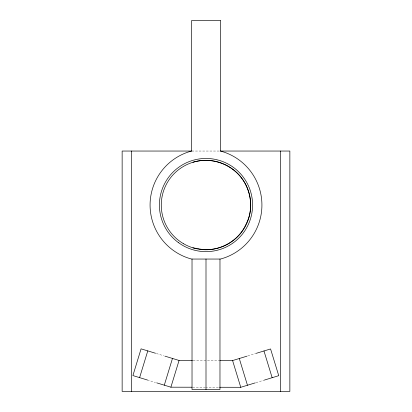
<?xml version="1.0" encoding="UTF-8"?>
<svg xmlns="http://www.w3.org/2000/svg" width="412" height="412" viewBox="0 0 412 412"><rect width="100%" height="100%" fill="white"/><g stroke="black" fill="none" stroke-linecap="round" stroke-linejoin="round"><path stroke-width="0.31" stroke-dasharray="2.06 1.54" d="M247.828 355.906L256.393 353.285M256.001 382.635L264.566 380.019M191.863 151.044L220.137 151.044M193.079 360.485L219.21 360.536M192.682 387.223L204.862 387.239M205.506 387.239L219.606 387.265M156.318 353.501L163.698 355.757M147.362 379.998L155.525 382.491"/><path stroke-width="0.62" d="M246.031 224.138C238.435 241.999 217.031 253.102 197.92 248.652M139.606 377.624L147.779 350.89M164.295 385.174L172.468 358.44M156.709 382.851L170.887 387.187L179.06 360.459L192.445 360.485M246.258 223.68C252.999 210.723 251.578 194.449 244.254 182.063C234.171 164.924 212.18 156.272 192.924 162.277M219.843 360.536L232.589 360.562L247.046 356.143M256.393 353.285L270.571 348.954L278.744 375.682L264.566 380.019M219.606 387.265L240.763 387.295L255.219 382.877M191.863 151.044L122.143 151.044L122.143 391.4L289.857 391.4L289.857 151.044L220.137 151.044M170.887 387.187L192.043 387.218M197.338 248.585L192.924 247.818M155.535 353.264L141.079 348.846L132.906 375.574L147.362 379.998M164.882 356.123L179.06 360.459M263.974 350.967L272.147 377.701M239.284 358.517L247.458 385.246M232.589 360.562L240.763 387.295M280.541 151.044L280.541 391.4M219.977 259.05L219.977 389.494L192.023 389.494L192.023 259.05M206 259.05L206 389.494M131.459 151.044L131.459 391.4M220.472 20.6L191.528 20.6L191.528 151.044A55.903 55.903 0 0 0 191.528 259.05L220.472 259.05A55.903 55.903 0 0 0 220.472 151.044L220.472 20.6M183.639 243.78A44.723 44.723 0 0 0 250.723 205.047A44.723 44.723 0 0 0 183.639 166.314A44.723 44.723 0 0 0 183.639 243.78M178.257 242.477A46.587 46.587 0 0 0 252.283 210.357A46.587 46.587 0 0 0 187.455 162.307A46.587 46.587 0 0 0 178.257 242.477"/></g></svg>
